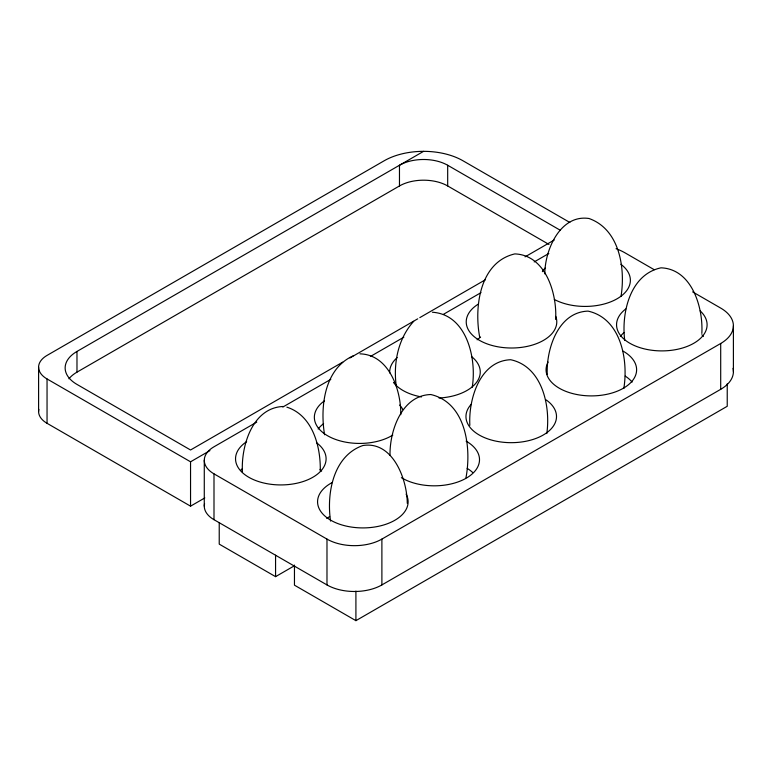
<?xml version="1.0" encoding="UTF-8"?>
<svg xmlns="http://www.w3.org/2000/svg" width="772" height="772" viewBox="0 0 772 772"><rect width="100%" height="100%" fill="white"/><g stroke="black" fill="none" stroke-linecap="round" stroke-linejoin="round"><path stroke-width="1.16" d="M472.213 387.274C476.922 358.845 466.867 314.513 432.397 312.235M465.95 477.829C471.682 447.77 465.95 402.675 430.834 394.531C401.701 395.254 389.561 430.901 390.014 455.364M544.829 273.925C544.771 250.205 560.231 214.085 589.026 218.505C619.52 229.294 625.609 268.125 621.016 296.4M546.808 433.575C550.706 405.869 542.185 366.478 510.678 359.723C479.692 360.881 468.363 399.529 469.849 425.304M623.805 388.519C628.533 359.868 620.891 318.402 588.061 311.116C558.011 312.052 546.209 349.205 547.232 374.323M413.667 321.335C397.985 338.715 393.141 363.38 396.277 386.096M477.125 339.815L480.599 337.065M342.691 362.145L190.549 449.989L76.978 384.417A40.385 23.314 0 0 1 76.978 351.443L423.577 151.341M68.94 378.782A40.385 23.314 0 0 1 76.978 372.143L399.471 185.955A34.093 19.686 0 0 1 447.683 185.955L548.988 244.444M349.986 357.938L417.729 318.826M419.814 317.62L485.463 279.725M525.057 256.854L554.238 240.015M256.758 422.101L213.998 446.785A33.157 19.146 0 0 0 213.998 473.863L213.998 519.691L326.981 584.925A38.822 22.417 0 0 0 381.889 584.925L720.701 389.32A43.357 25.032 0 0 0 733.033 368.35M282.832 407.047L330.812 379.341M370.444 356.461L403.824 337.19M443.456 314.31L481.004 292.636M534.195 261.92L548.796 253.496M569.832 222.461L462.949 160.759A55.681 32.144 0 0 0 384.205 160.759L47.044 355.409A28.834 16.646 0 0 0 47.044 378.955L190.549 461.801L209.916 450.616M38.851 409.363A28.834 16.646 0 0 0 47.044 423.307L190.549 506.162L204.821 497.921M219.229 522.663L219.229 544.125L275.565 576.655L294.364 565.808M213.998 473.863L326.981 539.097A38.822 22.417 0 0 0 381.889 539.097L720.701 343.482A43.357 25.032 0 0 0 720.701 308.086L692.648 291.884M294.46 565.075L294.46 585.176L355.911 620.659L727.234 406.284L727.234 383.809M353.238 355.824C324.308 368.736 319.926 406.825 324.578 434.79M359.945 353.846C389.088 354.58 401.218 390.217 400.774 414.689M283.256 406.477C252.27 407.635 240.941 446.293 242.427 472.068M286.885 407.162C312.708 415.452 320.805 446.679 320.274 470.881M654.193 269.689L625.098 252.888A53.22 30.726 0 0 0 616.056 248.7M399.471 185.955L399.471 165.256A34.093 19.686 0 0 1 447.683 165.256L560.482 230.374M624.751 340.5C621.18 313.114 629.933 274.407 661.006 267.826C691.992 268.984 703.321 307.632 701.835 333.407M479.711 337.21C473.979 307.15 479.711 262.046 514.827 253.901C545.814 255.059 557.143 293.707 555.657 319.483M407.269 503.325C407.22 479.566 392.861 440.6 362.821 445.54C333.176 455.914 326.44 493.424 330.57 521.071M733.4 325.784L733.4 371.622M720.701 343.482L720.701 389.32M447.683 165.256L447.683 185.955M381.889 539.097L381.889 584.925M355.911 591.091L355.911 620.659M326.981 539.097L326.981 584.925M275.565 555.193L275.565 576.655M204.281 460.324L204.281 506.162M190.549 461.801L190.549 506.162M76.978 351.443L76.978 372.143M47.044 378.955L47.044 423.307M38.6 367.183L38.6 411.534M620.891 264.285A45.268 26.132 0 0 1 615.651 299.575A45.268 26.132 0 0 1 554.306 299.449M542.369 271.657A45.268 26.132 0 0 1 545.08 268.077M471.663 356.674A45.268 26.132 0 0 1 476.17 382.835A45.268 26.132 0 0 1 439.017 398.024M421.473 396.933A45.268 26.132 0 0 1 393.479 382.439M389.735 372.963A45.268 26.132 0 0 1 397.213 357.571M318.141 429.01A45.268 26.132 0 0 1 323.593 423.654M392.803 435.08A45.268 26.132 0 0 1 329.924 437.02A45.268 26.132 0 0 1 324.51 400.803M399.645 405.078A45.268 26.132 0 0 1 402.887 409.594M240.796 470.235A45.268 26.132 0 0 1 242.263 468.758M320.013 469.376A45.268 26.132 0 0 1 321.606 471.113M316.607 442.79A45.268 26.132 0 0 1 310.817 478.37A45.268 26.132 0 0 1 248.951 477.357A45.268 26.132 0 0 1 246.654 441.642M326.807 518.485A45.268 26.132 0 0 1 329.663 516.526M406.101 494.08A45.268 26.132 0 0 1 382.314 525.375A45.268 26.132 0 0 1 325.224 516.323A45.268 26.132 0 0 1 332.462 482.403M467.137 468.343A45.268 26.132 0 0 1 472.58 472.396M466.095 441.121A45.268 26.132 0 0 1 465.883 478.379A45.268 26.132 0 0 1 401.353 477.646M546.093 399.867A45.268 26.132 0 0 1 544.414 434.318A45.268 26.132 0 0 1 485.028 437.849A45.268 26.132 0 0 1 471.209 404.325M625.233 376.099A45.268 26.132 0 0 1 632.133 382.082M623.197 351.192A45.268 26.132 0 0 1 628.186 384.948A45.268 26.132 0 0 1 571.261 393.189A45.268 26.132 0 0 1 548.081 362.068M620.341 336.476A45.268 26.132 0 0 1 624.066 332.52M701.844 334.72A45.268 26.132 0 0 1 703.321 336.495M700.156 310.865A45.268 26.132 0 0 1 690.322 345.074A45.268 26.132 0 0 1 630.309 343.53A45.268 26.132 0 0 1 625.793 308.945M555.763 316.366A45.268 26.132 0 0 1 499.513 347.072A45.268 26.132 0 0 1 478.322 304.091M213.998 519.691A33.157 19.146 0 0 1 204.57 503.662"/></g></svg>
